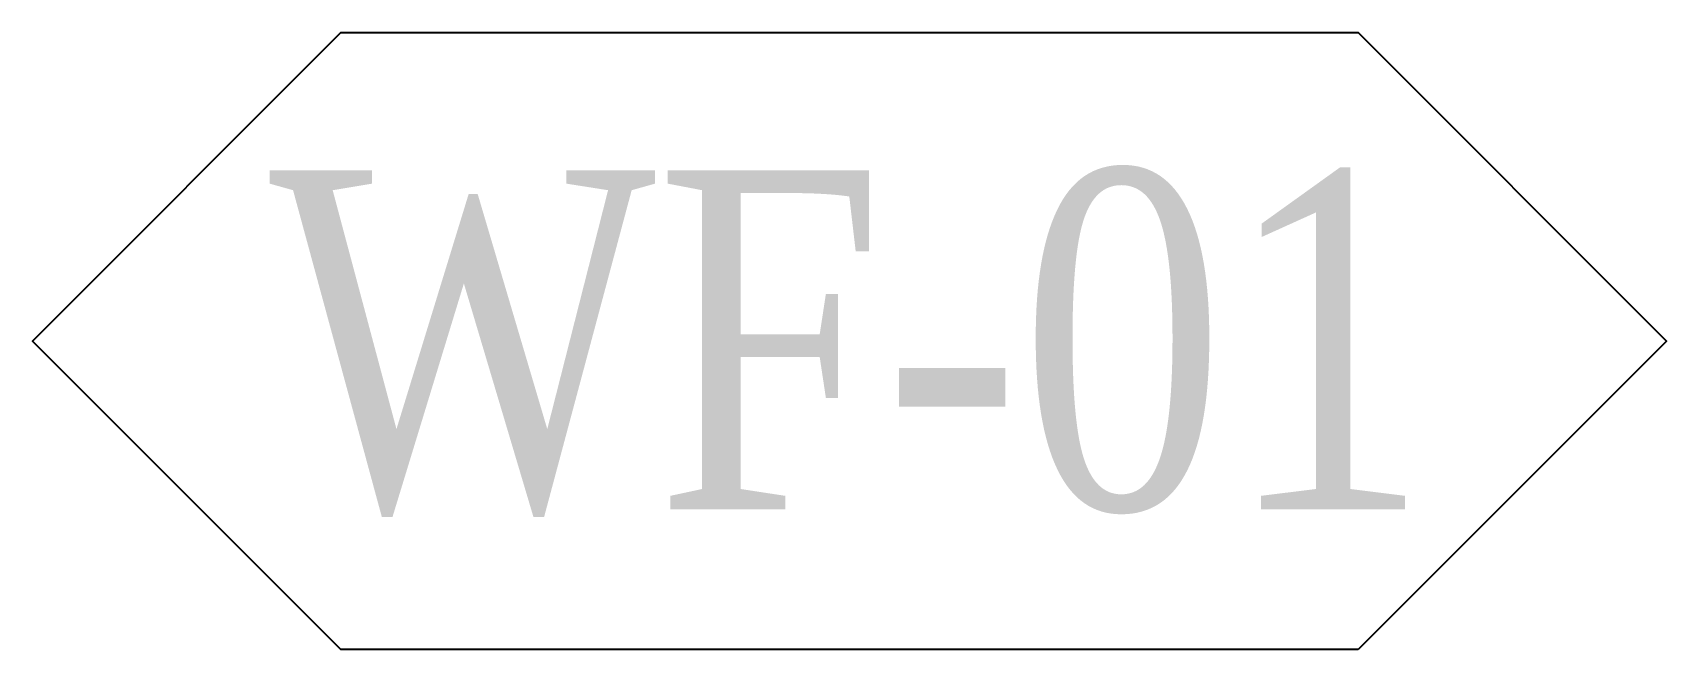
# Model space of a CAD drawing. Header units: millimetres. Extents: x -5.8 to 5.8, y -2.2 to 2.2.
import ezdxf
from ezdxf.enums import TextEntityAlignment as Align

# ---------------------------------------------------------------- set-up
doc = ezdxf.new("R2010")
doc.units = ezdxf.units.MM
doc.header["$MEASUREMENT"] = 0
doc.layers.add('0 @ 1', color=7, linetype='Continuous')
doc.layers.add('A-Flor-Iden', color=3, linetype='Continuous')
doc.styles.add('SerifAttr', font='times_0.ttf', dxfattribs={"width": 0.8})

# ---------------------------------------------------------------- blocks, each defined once
blk = doc.blocks.new('Floor Finish Tag')
at = {"layer": 'A-Flor-Iden', "color": 0, "linetype": 'ByBlock'}
blk.add_lwpolyline([(3.6, -2.183), (-3.6, -2.183), (-5.783, 0), (-3.6, 2.183), (3.6, 2.183), (5.783, 0)], close=True, dxfattribs=at)
at = {"color": 0, "linetype": 'ByBlock', "style": 'SerifAttr', "width": 0.8}
blk.add_attdef('FIN_TAG', text='', height=2.4, dxfattribs=at).set_placement((0, 0), align=Align.MIDDLE)

msp = doc.modelspace()

# ---------------------------------------------------------------- block references
at = {"layer": '0 @ 1'}
msp.add_blockref('Floor Finish Tag', (0, 0), dxfattribs=at).add_auto_attribs({'FIN_TAG': 'WF-01'})

doc.saveas('drawing.dxf')
